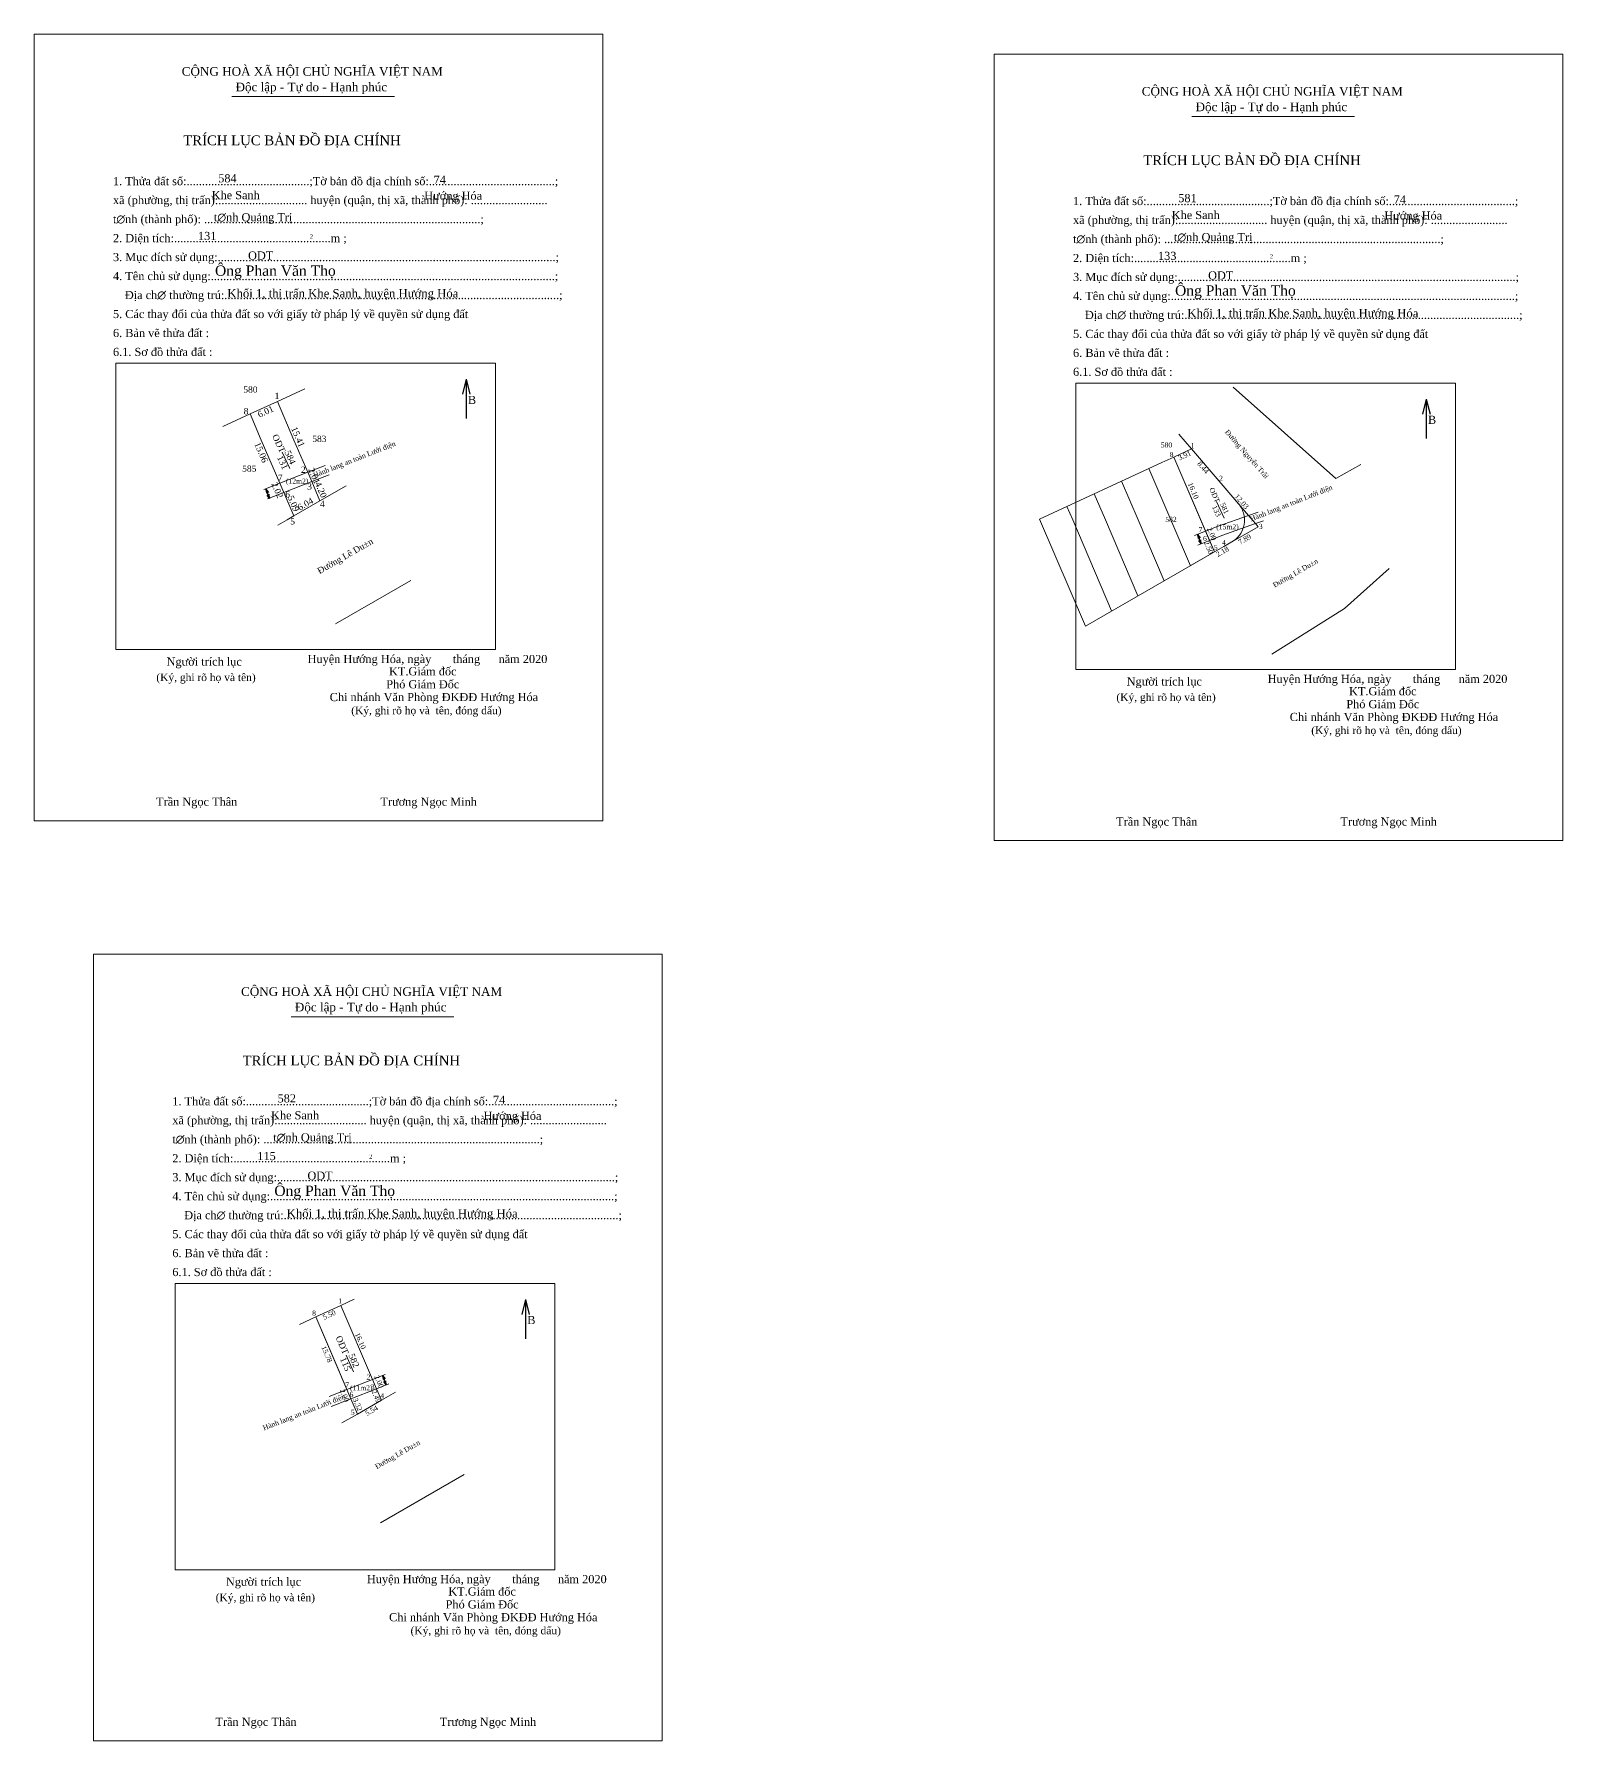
# Model space of a CAD drawing. Header units: metres. Extents: x 549612 to 552411, y 1838750 to 1839254.
# Drawn here: x 549958 to 550263.2, y 1838807.1 to 1839147.9 of the extents above; entities that cross this region are included whole.
import ezdxf
from ezdxf.enums import TextEntityAlignment as Align

# ---------------------------------------------------------------- set-up
doc = ezdxf.new("R2010")
doc.units = ezdxf.units.M
doc.header["$MEASUREMENT"] = 0
for name, pattern in [('DGN Style 2', [15.8521, 9.51126, -6.34084]), ('DGN Style 3', [22.19294, 15.8521, -6.34084]), ('DGN Style 4', [25.379212, 12.68168, -6.34084, 0.015852, -6.34084])]:
    doc.linetypes.add(name, pattern=pattern)
for name, color, linetype, lineweight in [('Level 1', 7, 'Continuous', 0), ('Level 10', 7, 'Continuous', 0), ('Level 30', 7, 'Continuous', 0), ('Level 63', 7, 'Continuous', 0)]:
    doc.layers.add(name, color=color, linetype=linetype, lineweight=lineweight)
doc.styles.add('Style-VHtime', font='VHtime.shx')
doc.styles.add('Style-VHtimeb', font='VHtimeb.shx')
doc.styles.add('Style-Vntime', font='Vntime.shx')
doc.styles.add('Style-Vntimeb', font='Vntimeb.shx')
doc.styles.add('Style-Vntimei I 0.00000', font='Vntimei.shx')
doc.dimstyles.get("Standard").update_dxf_attribs({"dimtxt": 0.18, "dimasz": 0.18, "dimexe": 0.18, "dimexo": 0.0625, "dimgap": 0.09, "dimtad": 0, "dimtih": 1, "dimtoh": 1, "dimdec": 4, "dimzin": 0, "dimdsep": 46, "dimtxsty": 'Standard', "dimcen": 0.09, "dimadec": 0, "dimazin": 0, "dimtfac": 1, "dimtdec": 4, "dimtofl": 0, "dimtmove": 0, "dimatfit": 3, "dimfxl": 1, "dimtolj": 1, "dimtzin": 0, "dimarcsym": 0})

# ---------------------------------------------------------------- blocks, each defined once
blk = doc.blocks.new('TerminatorOpen_0.5')
at = {"color": 0, "linetype": 'ByBlock', "lineweight": -2}
for q in [(-1, 0.25), (-1, 0), (-1, -0.25)]:
    blk.add_line((0, 0), q, dxfattribs=at)

msp = doc.modelspace()

# ---------------------------------------------------------------- linework, layer by layer
at = {"layer": 'Level 1', "color": 7, "linetype": 'Continuous', "lineweight": 0}
for p, q in [((550013.38, 1839058.51), (550012.59, 1839060.36)), ((550006.99, 1839058.17), (550007.79, 1839056.32))]:
    msp.add_line(p, q, dxfattribs=at)
at = {"layer": 'Level 10', "color": 7, "linetype": 'Continuous', "lineweight": 0, "ltscale": 19161337.188549}
for p, q in [((549997.438271, 1839135.375112), (550029.935514, 1839135.375112)), ((550189.148271, 1839131.405112), (550221.645514, 1839131.405112)), ((550009.288271, 1838951.645112), (550041.785514, 1838951.645112))]:
    msp.add_line(p, q, dxfattribs=at)
at = {"layer": 'Level 10', "color": 7, "linetype": 'Continuous', "lineweight": 13}
for p, q in [((549974.247814, 1839024.953058), (549974.247814, 1839082.122306)), ((549974.247814, 1839082.122306), (550050.06016, 1839082.122306)), ((550050.06016, 1839082.122306), (550050.06016, 1839024.953058)), ((550165.957814, 1839020.983058), (550165.957814, 1839078.152306)), ((550165.957814, 1839078.152306), (550241.77016, 1839078.152306)), ((550241.77016, 1839078.152306), (550241.77016, 1839020.983058)), ((549986.097814, 1838841.223058), (549986.097814, 1838898.392306)), ((549986.097814, 1838898.392306), (550061.91016, 1838898.392306)), ((550061.91016, 1838898.392306), (550061.91016, 1838841.223058))]:
    msp.add_line(p, q, dxfattribs=at)
at = {"layer": 'Level 10', "color": 7, "linetype": 'Continuous', "lineweight": 0}
for p, q in [((550006.53, 1839074.53), (550011.99, 1839077.04)), ((550217.9, 1839059.1), (550197.39, 1839077.34)), ((550001.07, 1839072.02), (550006.53, 1839074.53)), ((550006.53, 1839074.53), (550009.83, 1839066.81)), ((549995.62, 1839069.5), (550001.07, 1839072.02)), ((550001.07, 1839072.02), (550003.3, 1839066.81)), ((550003.3, 1839066.81), (550006.99, 1839058.17)), ((550009.83, 1839066.81), (550012.59, 1839060.36)), ((550189.09, 1839065.04), (550186.57, 1839067.98)), ((550007.46, 1839064.4), (550008.99, 1839061.12)), ((550183.15, 1839062.3), (550185.54, 1839063.4)), ((550185.54, 1839063.4), (550189.09, 1839065.04)), ((550185.54, 1839063.4), (550191.87, 1839048.6)), ((550194.57, 1839058.62), (550189.09, 1839065.04)), ((550217.9, 1839059.1), (550222.86, 1839061.95)), ((550007.79, 1839056.32), (550009.79, 1839051.64)), ((550013.38, 1839058.51), (550015.03, 1839054.65)), ((550015.03, 1839054.65), (550020.27, 1839057.66)), ((550198.46, 1839054.06), (550194.57, 1839058.62)), ((550009.79, 1839051.64), (550015.03, 1839054.65)), ((550194.09, 1839054.52), (550195.59, 1839051.23)), ((550006.59, 1839049.78), (550008.48, 1839050.86)), ((550008.48, 1839050.86), (550009.79, 1839051.64)), ((550192.66, 1839046.77), (550193.64, 1839044.47)), ((550193.64, 1839044.47), (550195.53, 1839045.55)), ((550195.53, 1839045.55), (550197.15, 1839046.48)), ((550188.68, 1839041.62), (550193.64, 1839044.47)), ((550018.12, 1839030.09), (550033.16, 1839038.73)), ((550219.64, 1839033.17), (550228.51, 1839041.16)), ((550205.08, 1839024.02), (550219.64, 1839033.17)), ((550019.21, 1838894.02), (550021.84, 1838895.23)), ((550010.97, 1838890.22), (550014.21, 1838891.72)), ((550014.21, 1838891.72), (550019.21, 1838894.02)), ((550014.21, 1838891.72), (550018.59, 1838881.48)), ((550019.21, 1838894.02), (550025.54, 1838879.22)), ((550018.59, 1838881.48), (550020.42, 1838877.21)), ((550020.29, 1838884.06), (550021.72, 1838880.74)), ((550025.54, 1838879.22), (550026.33, 1838877.38)), ((550020.42, 1838877.21), (550021.2, 1838875.37)), ((550021.2, 1838875.37), (550022.51, 1838872.32)), ((550022.51, 1838872.32), (550027.31, 1838875.09)), ((550026.33, 1838877.38), (550027.31, 1838875.09)), ((550027.31, 1838875.09), (550029.2, 1838876.17)), ((550029.2, 1838876.17), (550030.1, 1838876.69)), ((550019.4, 1838870.53), (550022.51, 1838872.32)), ((550027.11, 1838850.62), (550043.84, 1838860.24))]:
    msp.add_line(p, q, dxfattribs=at)
at = {"layer": 'Level 10', "color": 7, "linetype": 'DGN Style 4', "lineweight": 0}
for p, q in [((550006.99, 1839058.17), (550012.59, 1839060.36)), ((550012.59, 1839060.36), (550016.1, 1839061.73)), ((550016.85, 1839059.87), (550013.38, 1839058.51)), ((550003.84, 1839056.94), (550006.99, 1839058.17)), ((550007.79, 1839056.32), (550004.54, 1839055.04)), ((550013.38, 1839058.51), (550007.79, 1839056.32)), ((550191.87, 1839048.6), (550192.66, 1839046.77)), ((550200.45, 1839051.72), (550201.83, 1839050.12)), ((550020.42, 1838877.21), (550025.54, 1838879.22)), ((550025.54, 1838879.22), (550028.05, 1838880.2)), ((550028.77, 1838878.34), (550026.33, 1838877.38)), ((550016.88, 1838875.83), (550020.42, 1838877.21)), ((550021.2, 1838875.37), (550017.3, 1838873.84)), ((550026.33, 1838877.38), (550021.2, 1838875.37))]:
    msp.add_line(p, q, dxfattribs=at)
at = {"layer": 'Level 10', "color": 7, "linetype": 'DGN Style 2', "lineweight": 0}
for p, q in [((550194.57, 1839058.62), (550200.45, 1839051.72)), ((550195.53, 1839045.55), (550202.38, 1839049.47)), ((550201.83, 1839050.12), (550202.38, 1839049.47))]:
    msp.add_line(p, q, dxfattribs=at)
at = {"layer": 'Level 10', "color": 7, "linetype": 'Continuous', "lineweight": 0, "flags": 128}
for points in [[(549957.956001, 1839147.8553), (550071.517617, 1839147.8553), (550071.517617, 1838990.785365), (549957.956001, 1838990.785365), (549957.956001, 1839147.8553)], [(550149.666001, 1839143.8853), (550263.227617, 1839143.8853), (550263.227617, 1838986.815365), (550149.666001, 1838986.815365), (550149.666001, 1839143.8853)], [(549969.806001, 1838964.1253), (550083.367617, 1838964.1253), (550083.367617, 1838807.055365), (549969.806001, 1838807.055365), (549969.806001, 1838964.1253)], [(550019.21, 1838894.02), (550025.54, 1838879.22), (550026.33, 1838877.38), (550027.31, 1838875.09), (550022.51, 1838872.32), (550021.2, 1838875.37), (550020.42, 1838877.21), (550014.21, 1838891.72), (550019.21, 1838894.02)]]:
    msp.add_lwpolyline(points, close=True, dxfattribs=at)
at = {"layer": 'Level 10', "color": 7, "linetype": 'Continuous', "lineweight": 13, "flags": 128}
for points in [[(549974.247814, 1839024.953058), (550050.06016, 1839024.953058)], [(550165.957814, 1839020.983058), (550241.77016, 1839020.983058)], [(549986.097814, 1838841.223058), (550061.91016, 1838841.223058)]]:
    msp.add_lwpolyline(points, dxfattribs=at)
at = {"layer": 'Level 10', "color": 7, "linetype": 'Continuous', "lineweight": 0}
for start, end in [(299.869883, 13.735894), (13.735894, 40.516819)]:
    msp.add_arc((550194.662997, 1839050.81388), 5, start, end, dxfattribs=at)
at = {"layer": 'Level 30', "color": 1, "linetype": 'Continuous', "lineweight": 0}
for p, q in [((550158.73, 1839051.03), (550183.15, 1839062.3)), ((550185.54, 1839063.4), (550193.64, 1839044.47)), ((550194.57, 1839058.62), (550189.09, 1839065.04)), ((550180.54, 1839061.1), (550184.92, 1839050.86)), ((550169.64, 1839056.07), (550171.87, 1839050.86)), ((550175.1, 1839058.58), (550178.4, 1839050.86)), ((550198.46, 1839054.06), (550194.57, 1839058.62)), ((550164.19, 1839053.55), (550165.34, 1839050.86)), ((550158.73, 1839051.03), (550167.87, 1839029.66)), ((550165.34, 1839050.86), (550173.12, 1839032.68)), ((550171.87, 1839050.86), (550178.36, 1839035.69)), ((550178.4, 1839050.86), (550183.6, 1839038.7)), ((550184.92, 1839050.86), (550188.84, 1839041.7)), ((550193.64, 1839044.47), (550195.53, 1839045.55)), ((550195.53, 1839045.55), (550197.15, 1839046.48)), ((550167.87, 1839029.66), (550193.64, 1839044.47))]:
    msp.add_line(p, q, dxfattribs=at)
for start, end in [(299.869883, 13.735894), (13.735894, 40.516819)]:
    msp.add_arc((550194.662997, 1839050.81388), 5, start, end, dxfattribs=at)
at = {"layer": 'Level 63', "color": 7, "linetype": 'DGN Style 4', "lineweight": 0}
for p, q in [((550200.45, 1839051.72), (550202.38, 1839052.41)), ((550189.67, 1839047.74), (550191.87, 1839048.6)), ((550191.87, 1839048.6), (550194.38, 1839049.58)), ((550194.38, 1839049.58), (550200.45, 1839051.72)), ((550195.1, 1839047.72), (550201.83, 1839050.12)), ((550201.83, 1839050.12), (550203.48, 1839050.7)), ((550192.66, 1839046.77), (550190.31, 1839045.84)), ((550195.1, 1839047.72), (550192.66, 1839046.77))]:
    msp.add_line(p, q, dxfattribs=at)

# ---------------------------------------------------------------- texts
at = {"layer": 'Level 10', "color": 7, "linetype": 'Continuous', "lineweight": 0}
for s, height, style, p in [('CéNG HOµ X· HéI CHñ NGHÜA VIÖT NAM', 1.73292, 'Style-VHtimeb', (549987.43, 1839139.54)), ('§éc lËp - Tù do - H¹nh phóc', 1.73292, 'Style-Vntimeb', (549998.17, 1839136.44)), ('CéNG HOµ X· HéI CHñ NGHÜA VIÖT NAM', 1.73292, 'Style-VHtimeb', (550179.14, 1839135.57)), ('§éc lËp - Tù do - H¹nh phóc', 1.73292, 'Style-Vntimeb', (550189.88, 1839132.47)), ('TRÝCH LôC B¶N ®å ®ÞA CHÝNH', 1.94952, 'Style-VHtimeb', (549987.73, 1839125.67)), ('TRÝCH LôC B¶N ®å ®ÞA CHÝNH', 1.94952, 'Style-VHtimeb', (550179.44, 1839121.7)), ('1. Thöa ®Êt sè:........................................;Tê b¶n ®å ®Þa chÝnh sè:.........................................;', 1.62456, 'Style-Vntime', (549973.7, 1839117.69)), ('584', 1.62, 'Style-Vntime', (549994.72, 1839118.27)), ('74', 1.62, 'Style-Vntime', (550037.74, 1839117.99)), ('x· (ph\xadêng, thÞ trÊn):............................. huyÖn (quËn, thÞ x·, thµnh phè): .........................', 1.62414, 'Style-Vntime', (549973.7, 1839113.91)), ('Khe Sanh', 1.62, 'Style-Vntime', (549993.42, 1839114.9)), ('H\xadíng Hãa', 1.62402, 'Style-Vntime', (550035.86, 1839114.79)), ('1. Thöa ®Êt sè:........................................;Tê b¶n ®å ®Þa chÝnh sè:.........................................;', 1.62456, 'Style-Vntime', (550165.41, 1839113.72)), ('581', 1.62, 'Style-Vntime', (550186.43, 1839114.3)), ('74', 1.62, 'Style-Vntime', (550229.45, 1839114.02)), ('t∅nh (thµnh phè): ..........................................................................................;', 1.62414, 'Style-Vntime', (549973.7, 1839110.11)), ('t∅nh Qu¶ng TrÞ', 1.62456, 'Style-Vntime', (549993.86, 1839110.49)), ('x· (ph\xadêng, thÞ trÊn):............................. huyÖn (quËn, thÞ x·, thµnh phè): .........................', 1.62414, 'Style-Vntime', (550165.41, 1839109.94)), ('Khe Sanh', 1.62, 'Style-Vntime', (550185.13, 1839110.93)), ('H\xadíng Hãa', 1.62402, 'Style-Vntime', (550227.57, 1839110.82)), ('2. DiÖn tÝch:...................................................m ;', 1.62414, 'Style-Vntime', (549973.7, 1839106.31)), ('t∅nh (thµnh phè): ..........................................................................................;', 1.62414, 'Style-Vntime', (550165.41, 1839106.14)), ('t∅nh Qu¶ng TrÞ', 1.62456, 'Style-Vntime', (550185.57, 1839106.52)), ('3. Môc ®Ých sö dông:..............................................................................................................;', 1.62456, 'Style-Vntime', (549973.7, 1839102.53)), ('2. DiÖn tÝch:...................................................m ;', 1.62414, 'Style-Vntime', (550165.41, 1839102.34)), ('4. Tªn chñ sö dông:................................................................................................................;', 1.62456, 'Style-Vntime', (549973.7, 1839098.74)), ('3. Môc ®Ých sö dông:..............................................................................................................;', 1.62456, 'Style-Vntime', (550165.41, 1839098.56)), ('§Þa ch∅ th\xadêng tró:.............................................................................................................;', 1.62456, 'Style-Vntime', (549976.07, 1839094.95)), ('4. Tªn chñ sö dông:................................................................................................................;', 1.62456, 'Style-Vntime', (550165.41, 1839094.77)), ('5. C¸c thay ®æi cña thöa ®Êt so víi giÊy tê ph¸p lý vÒ quyÒn sö dông ®Êt', 1.62456, 'Style-Vntime', (549973.7, 1839091.16)), ('§Þa ch∅ th\xadêng tró:.............................................................................................................;', 1.62456, 'Style-Vntime', (550167.78, 1839090.98)), ('6. B¶n vÏ thöa ®Êt :', 1.62456, 'Style-Vntime', (549973.7, 1839087.37)), ('5. C¸c thay ®æi cña thöa ®Êt so víi giÊy tê ph¸p lý vÒ quyÒn sö dông ®Êt', 1.62456, 'Style-Vntime', (550165.41, 1839087.19)), ('6.1. S¬ ®å thöa ®Êt :', 1.62456, 'Style-Vntime', (549973.7, 1839083.59)), ('6. B¶n vÏ thöa ®Êt :', 1.62456, 'Style-Vntime', (550165.41, 1839083.4)), ('6.1. S¬ ®å thöa ®Êt :', 1.62456, 'Style-Vntime', (550165.41, 1839079.62)), ('B', 1.62456, 'Style-VHtimeb', (550044.58, 1839074)), ('B', 1.62456, 'Style-VHtimeb', (550236.29, 1839070.03)), ('CéNG HOµ X· HéI CHñ NGHÜA VIÖT NAM', 1.73292, 'Style-VHtimeb', (549999.28, 1838955.81)), ('§éc lËp - Tù do - H¹nh phóc', 1.73292, 'Style-Vntimeb', (550010.02, 1838952.71)), ('TRÝCH LôC B¶N ®å ®ÞA CHÝNH', 1.94952, 'Style-VHtimeb', (549999.58, 1838941.94)), ('582', 1.62, 'Style-Vntime', (550006.57, 1838934.54)), ('1. Thöa ®Êt sè:........................................;Tê b¶n ®å ®Þa chÝnh sè:.........................................;', 1.62456, 'Style-Vntime', (549985.55, 1838933.96)), ('Khe Sanh', 1.62, 'Style-Vntime', (550005.27, 1838931.17)), ('H\xadíng Hãa', 1.62402, 'Style-Vntime', (550047.71, 1838931.06)), ('74', 1.62, 'Style-Vntime', (550049.59, 1838934.26)), ('x· (ph\xadêng, thÞ trÊn):............................. huyÖn (quËn, thÞ x·, thµnh phè): .........................', 1.62414, 'Style-Vntime', (549985.55, 1838930.18)), ('t∅nh (thµnh phè): ..........................................................................................;', 1.62414, 'Style-Vntime', (549985.55, 1838926.38)), ('t∅nh Qu¶ng TrÞ', 1.62456, 'Style-Vntime', (550005.71, 1838926.76)), ('2. DiÖn tÝch:...................................................m ;', 1.62414, 'Style-Vntime', (549985.55, 1838922.58)), ('3. Môc ®Ých sö dông:..............................................................................................................;', 1.62456, 'Style-Vntime', (549985.55, 1838918.8)), ('4. Tªn chñ sö dông:................................................................................................................;', 1.62456, 'Style-Vntime', (549985.55, 1838915.01)), ('§Þa ch∅ th\xadêng tró:.............................................................................................................;', 1.62456, 'Style-Vntime', (549987.92, 1838911.22)), ('5. C¸c thay ®æi cña thöa ®Êt so víi giÊy tê ph¸p lý vÒ quyÒn sö dông ®Êt', 1.62456, 'Style-Vntime', (549985.55, 1838907.43)), ('6. B¶n vÏ thöa ®Êt :', 1.62456, 'Style-Vntime', (549985.55, 1838903.64)), ('6.1. S¬ ®å thöa ®Êt :', 1.62456, 'Style-Vntime', (549985.55, 1838899.86)), ('B', 1.62456, 'Style-VHtimeb', (550056.43, 1838890.27))]:
    msp.add_text(s, height=height, dxfattribs=dict(at, style=style)).set_placement(p)
for s, height, style, p in [('131', 1.62, 'Style-Vntime', (549990.68, 1839108.37)), ('2', 0.81198, 'Style-Vntime', (550013.02, 1839107.86198)), ('ODT', 1.62, 'Style-VHtime', (550000.68, 1839104.46)), ('133', 1.62, 'Style-Vntime', (550182.39, 1839104.4)), ('2', 0.81198, 'Style-Vntime', (550204.73, 1839103.89198)), ('¤ng Phan V¨n Thä', 2.05998, 'Style-Vntime', (549994.07, 1839101.65998)), ('ODT', 1.62, 'Style-VHtime', (550192.39, 1839100.49)), ('Khèi 1, thÞ trÊn Khe Sanh, huyÖn H\xadíng Hãa', 1.68, 'Style-Vntime', (549996.54, 1839096.95)), ('¤ng Phan V¨n Thä', 2.05998, 'Style-Vntime', (550185.78, 1839097.68998)), ('Khèi 1, thÞ trÊn Khe Sanh, huyÖn H\xadíng Hãa', 1.68, 'Style-Vntime', (550188.25, 1839092.98)), ('115', 1.62, 'Style-Vntime', (550002.53, 1838924.64)), ('2', 0.81198, 'Style-Vntime', (550024.87, 1838924.13198)), ('ODT', 1.62, 'Style-VHtime', (550012.53, 1838920.73)), ('¤ng Phan V¨n Thä', 2.05998, 'Style-Vntime', (550005.92, 1838917.92998)), ('Khèi 1, thÞ trÊn Khe Sanh, huyÖn H\xadíng Hãa', 1.68, 'Style-Vntime', (550008.39, 1838913.22))]:
    msp.add_text(s, height=height, dxfattribs=dict(at, style=style)).set_placement(p, align=Align.TOP_LEFT)
for s, height, style, p in [('580', 1.24998, 'Style-Vntime', (550001.147397, 1839077.51998)), ('583', 1.24998, 'Style-Vntime', (550014.916493, 1839067.66998)), ('580', 1.00002, 'Style-Vntime', (550184.081953, 1839066.32002)), ('585', 1.24998, 'Style-Vntime', (550000.916112, 1839061.71998)), ('582', 1.00002, 'Style-Vntime', (550184.970427, 1839051.47002)), ('Ng\xadêi trÝch lôc', 1.62456, 'Style-Vntimeb', (549991.920076, 1839023.38456)), ('HuyÖn H\xadíng Hãa, ngµy       th¸ng      n¨m 2020', 1.62456, 'Style-Vntime', (550036.504682, 1839023.89456)), ('KT.Gi¸m ®èc', 1.62456, 'Style-Vntimeb', (550035.560906, 1839021.43456)), ('(Ký, ghi râ hä vµ tªn)', 1.51632, 'Style-Vntimei I 0.00000', (549992.281423, 1839020.18632)), ('Phã Gi¸m §èc', 1.62456, 'Style-Vntimeb', (550035.564938, 1839018.85456)), ('Ng\xadêi trÝch lôc', 1.62456, 'Style-Vntimeb', (550183.630076, 1839019.41456)), ('HuyÖn H\xadíng Hãa, ngµy       th¸ng      n¨m 2020', 1.62456, 'Style-Vntime', (550228.214682, 1839019.92456)), ('Chi nh¸nh V¨n Phßng §K§§ H\xadíng Hãa', 1.62456, 'Style-Vntimeb', (550037.786651, 1839016.29456)), ('(Ký, ghi râ hä vµ tªn)', 1.51632, 'Style-Vntimei I 0.00000', (550183.991423, 1839016.21632)), ('Phã Gi¸m §èc', 1.62456, 'Style-Vntimeb', (550227.274938, 1839014.88456)), ('KT.Gi¸m ®èc', 1.62456, 'Style-Vntimeb', (550227.270906, 1839017.46456)), ('(Ký, ghi râ hä vµ  tªn, ®ãng dÊu)', 1.51632, 'Style-Vntimei I 0.00000', (550036.286015, 1839013.57632)), ('Chi nh¸nh V¨n Phßng §K§§ H\xadíng Hãa', 1.62456, 'Style-Vntimeb', (550229.496651, 1839012.32456)), ('(Ký, ghi râ hä vµ  tªn, ®ãng dÊu)', 1.51632, 'Style-Vntimei I 0.00000', (550227.996015, 1839009.60632)), ('TrÇn Ngäc Th©n', 1.62414, 'Style-Vntime', (549990.423163, 1838995.40414)), ('Tr\xad¬ng Ngäc Minh', 1.62456, 'Style-Vntime', (550036.735242, 1838995.40456)), ('TrÇn Ngäc Th©n', 1.62414, 'Style-Vntime', (550182.133163, 1838991.43414)), ('Tr\xad¬ng Ngäc Minh', 1.62456, 'Style-Vntime', (550228.445242, 1838991.43456)), ('Ng\xadêi trÝch lôc', 1.62456, 'Style-Vntimeb', (550003.770076, 1838839.65456)), ('HuyÖn H\xadíng Hãa, ngµy       th¸ng      n¨m 2020', 1.62456, 'Style-Vntime', (550048.354682, 1838840.16456)), ('KT.Gi¸m ®èc', 1.62456, 'Style-Vntimeb', (550047.410906, 1838837.70456)), ('(Ký, ghi râ hä vµ tªn)', 1.51632, 'Style-Vntimei I 0.00000', (550004.131423, 1838836.45632)), ('Phã Gi¸m §èc', 1.62456, 'Style-Vntimeb', (550047.414938, 1838835.12456)), ('Chi nh¸nh V¨n Phßng §K§§ H\xadíng Hãa', 1.62456, 'Style-Vntimeb', (550049.636651, 1838832.56456)), ('(Ký, ghi râ hä vµ  tªn, ®ãng dÊu)', 1.51632, 'Style-Vntimei I 0.00000', (550048.136015, 1838829.84632)), ('TrÇn Ngäc Th©n', 1.62414, 'Style-Vntime', (550002.273163, 1838811.67414)), ('Tr\xad¬ng Ngäc Minh', 1.62456, 'Style-Vntime', (550048.585242, 1838811.67456))]:
    msp.add_text(s, height=height, dxfattribs=dict(at, style=style)).set_placement(p, align=Align.TOP_CENTER)
at = {"layer": 'Level 10', "color": 7, "linetype": 'DGN Style 3', "lineweight": 0, "style": 'Style-Vntime'}
msp.add_text('§\xadêng NguyÔn Tr·i', height=1.00002, rotation=311.167297, dxfattribs=at).set_placement((550199.755733, 1839063.677999), align=Align.CENTER)
at = {"layer": 'Level 10', "color": 7, "linetype": 'DGN Style 2', "lineweight": 0, "style": 'Style-Vntime'}
for height, rotation, p in [(1.24998, 294.932189, (550006.829396, 1839066.111956)), (1.00002, 294.530061, (550193.68852, 1839055.824426)), (1.24986, 293.271803, (550019.472582, 1838886.085822))]:
    msp.add_text('ODT', height=height, rotation=rotation, dxfattribs=at).set_placement(p, align=Align.MIDDLE_CENTER)
at = {"layer": 'Level 10', "color": 7, "linetype": 'DGN Style 4', "lineweight": 0, "style": 'Style-Vntime'}
for p in [(550022.073894, 1839062.488827), (550209.153894, 1839053.758827), (550012.023894, 1838872.238827)]:
    msp.add_text('Hµnh lang an toµn L\xadíi ®iÖn', height=1.00002, rotation=21.525383, dxfattribs=at).set_placement(p, align=Align.CENTER)
at = {"layer": 'Level 10', "color": 7, "linetype": 'Continuous', "lineweight": 0, "style": 'Style-Vntime'}
for s, height, rotation, p in [('131', 1.24998, 294.932189, (550008.140155, 1839062.575502)), ('584', 1.24998, 294.932189, (550009.655524, 1839063.605464)), ('133', 1.00002, 294.530061, (550194.520497, 1839052.837068)), ('581', 1.00002, 294.530061, (550196.126857, 1839053.40313)), ('115', 1.24992, 293.271803, (550020.704732, 1838882.535905)), ('582', 1.24986, 293.271803, (550022.392309, 1838883.258134))]:
    msp.add_text(s, height=height, rotation=rotation, dxfattribs=at).set_placement(p, align=Align.TOP_CENTER)
for s, p in [('(12m2)', (550010.47995, 1839058.60001)), ('(15m2)', (550196.24995, 1839049.48001))]:
    msp.add_text(s, height=1.00002, dxfattribs=at).set_placement(p, align=Align.MIDDLE_CENTER)
for s, height, rotation, p in [('§\xadêng Lª Du±n', 1.24998, 29.881536, (550020.377217, 1839043.118562)), ('§\xadêng Lª Du±n', 1.00002, 29.881536, (550210.065905, 1839039.824925)), ('5.50', 1.00002, 24.702431, (550017.090759, 1838891.668749)), ('16.10', 1.00002, 293.156528, (550022.669221, 1838886.725738)), ('15.78', 1.00002, 293.169992, (550015.93954, 1838884.085874)), ('2.00', 1.00002, 293.236161, (550026.361961, 1838878.607331)), ('2.00', 1.00002, 292.972722, (550019.487116, 1838875.835264)), ('3.32', 1.00002, 293.243919, (550022.101501, 1838874.038794)), ('2.49', 0.99996, 293.168386, (550025.827495, 1838875.674323)), ('5.54', 1.00002, 29.988528, (550025.573398, 1838872.567502)), ('§\xadêng Lª Du±n', 1.00002, 29.881536, (550030.775905, 1838863.814925))]:
    msp.add_text(s, height=height, rotation=rotation, dxfattribs=at).set_placement(p, align=Align.CENTER)
for s, p in [(' 1', (550019.479023, 1838894.41)), (' 8', (550014.241831, 1838891.96)), (' 7', (550020.857265, 1838877.65)), (' 2', (550025.088779, 1838879.18)), (' 3', (550025.948383, 1838877.24)), (' 6', (550021.71585, 1838875.75)), (' 4', (550027.861445, 1838875.47)), (' 5', (550021.967773, 1838872.17))]:
    msp.add_text(s, height=1.00002, dxfattribs=at).set_placement(p, align=Align.RIGHT)
at = {"layer": 'Level 10', "color": 7, "linetype": 'DGN Style 4', "lineweight": 0, "style": 'Style-Vntime'}
msp.add_text('(11m2)', height=1.00002, dxfattribs=at).set_placement((550023.28995, 1838877.54001), align=Align.MIDDLE_CENTER)
at = {"layer": 'Level 63', "color": 7, "linetype": 'Continuous', "lineweight": 0, "style": 'Style-Vntime'}
for s, height, p in [(' 1', 1.24998, (550006.923735, 1839075.01)), (' 8', 1.24998, (550000.747245, 1839071.95)), (' 1', 1.00002, (550189.669023, 1839065.18)), (' 8', 1.00002, (550185.471831, 1839063.41)), (' 7', 1.24998, (550007.579039, 1839058.66)), (' 2', 1.24998, (550012.18343, 1839060.25)), (' 2', 1.00002, (550195.348779, 1839058.66)), (' 6', 1.24998, (550009.049768, 1839055.35)), (' 3', 1.24998, (550013.435436, 1839056.91)), (' 4', 1.24998, (550015.971763, 1839053.41)), (' 5', 1.24998, (550010.044673, 1839049.95)), (' 7', 1.00002, (550191.257265, 1839048.43)), (' 3', 1.00002, (550203.278383, 1839049.07)), (' 6', 1.00002, (550192.12585, 1839046.65)), (' 5', 1.00002, (550194.287773, 1839044.86)), (' 4', 1.00002, (550195.941445, 1839045.85))]:
    msp.add_text(s, height=height, dxfattribs=at).set_placement(p, align=Align.RIGHT)
for s, height, rotation, p in [('6.01', 1.24998, 24.688572, (550004.429453, 1839071.917367)), ('15.41', 1.24998, 293.154656, (550010.073255, 1839067.178823)), ('15.06', 1.24998, 293.143647, (550002.732151, 1839064.100509)), ('3.91', 1.00002, 24.795608, (550187.898705, 1839063.279852)), ('8.44', 1.00002, 310.483494, (550191.007134, 1839060.996424)), ('2.01', 1.24998, 293.123792, (550013.31166, 1839059.41472)), ('2.02', 1.24998, 293.385222, (550005.947595, 1839056.567436)), ('5.09', 1.24998, 293.139461, (550009.178722, 1839053.88259)), ('6.04', 1.24998, 29.874244, (550012.430615, 1839053.486899)), ('4.20', 1.24998, 293.144825, (550014.642833, 1839056.643312)), ('16.10', 1.00002, 293.156528, (550188.979221, 1839056.495738)), ('12.03', 1.00002, 310.482478, (550198.725391, 1839054.202403)), ('2.00', 0.99996, 293.349567, (550192.674016, 1839047.878291)), ('2.50', 0.99996, 293.078222, (550192.049031, 1839045.146153)), ('2.18', 1.00002, 29.744881, (550195.494652, 1839044.098373)), ('7.89', 1.00002, 29.7809, (550199.947249, 1839046.554966))]:
    msp.add_text(s, height=height, rotation=rotation, dxfattribs=at).set_placement(p, align=Align.CENTER)

# ---------------------------------------------------------------- leaders
at = {"layer": 'Level 10', "color": 7, "linetype": 'Continuous', "lineweight": 13}
for points in [[(550044.24, 1839078.94), (550044.24, 1839071.09)], [(550235.95, 1839074.97), (550235.95, 1839067.12)], [(550056.09, 1838895.21), (550056.09, 1838887.36)]]:
    msp.add_leader(points, dimstyle='Standard', override={"dimtxt": 3, "dimasz": 3, "dimgap": 0, "dimtxsty": 'Style-Vntime', "dimldrblk": 'TerminatorOpen_0.5'}, dxfattribs=at)
at = {"layer": 'Level 10', "color": 7, "linetype": 'Continuous', "lineweight": 0}
for points in [[(550004.24, 1839057), (550004.98, 1839055.16)], [(550004.98, 1839055.16), (550004.24, 1839057)], [(550190.29, 1839047.93), (550191.03, 1839046.09)], [(550191.03, 1839046.09), (550190.29, 1839047.93)], [(550027.54, 1838880), (550028.28, 1838878.16)], [(550028.28, 1838878.16), (550027.54, 1838880)]]:
    msp.add_leader(points, dimstyle='Standard', override={"dimtxt": 0.8, "dimasz": 0.8, "dimgap": 0, "dimtxsty": 'Style-Vntime', "dimldrblk": 'TerminatorOpen_0.5'}, dxfattribs=at)

doc.saveas('drawing.dxf')
